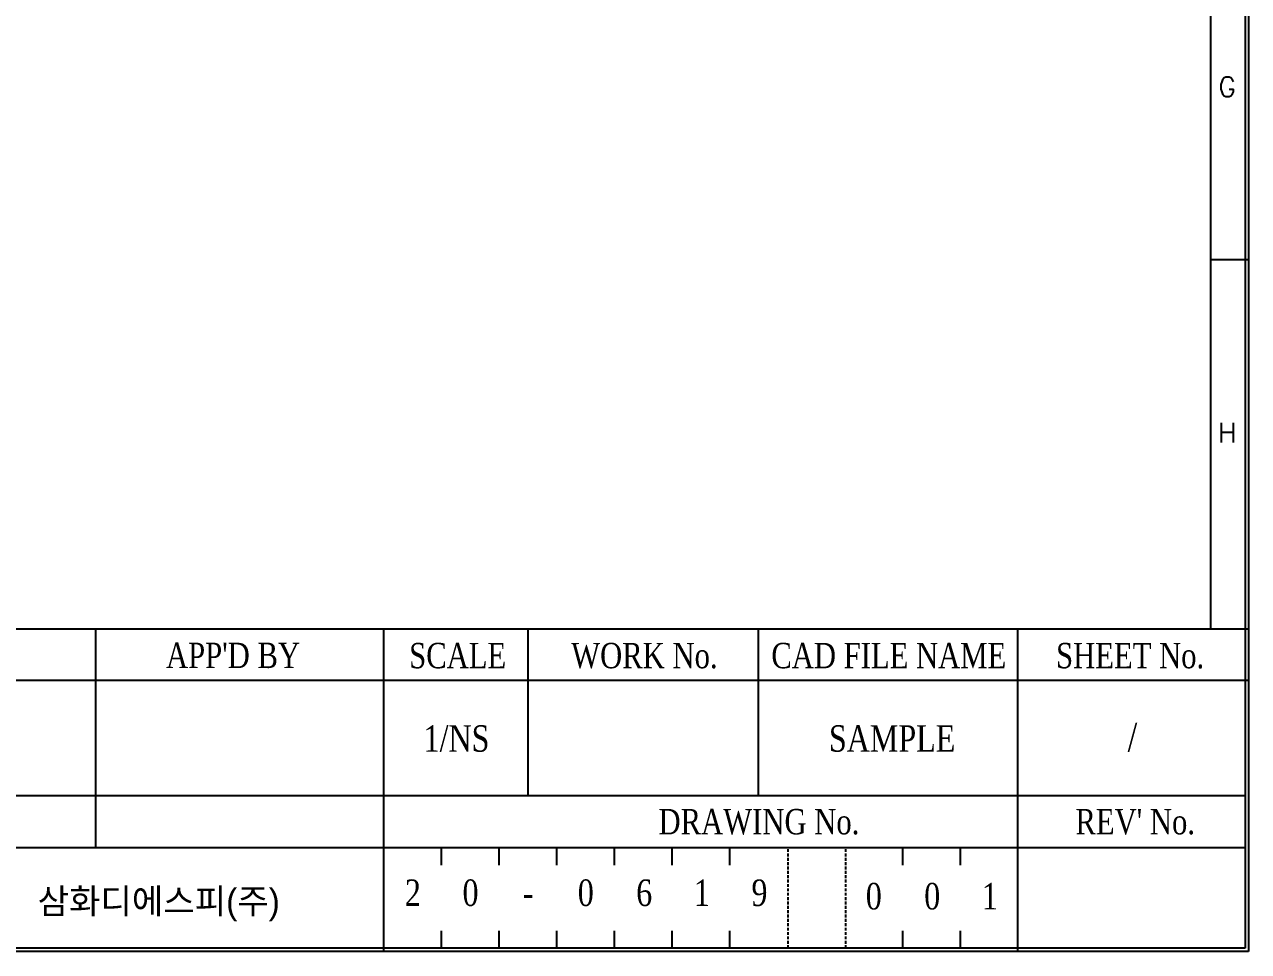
# Model space of a CAD drawing. Header units: millimetres. Extents: x 58 to 898, y 43 to 722.
# Drawn here: x 348.7 to 453.8, y 344.5 to 424.1 of the extents above; entities that cross this region are included whole.
import ezdxf
from ezdxf.enums import TextEntityAlignment as Align

# ---------------------------------------------------------------- set-up
doc = ezdxf.new("R2010")
doc.units = ezdxf.units.MM
doc.linetypes.add('HIDDEN', pattern=[0.375, 0.25, -0.125])
for name, color, linetype in [('20', 2, 'Continuous'), ('30', 3, 'Continuous'), ('40', 4, 'Continuous'), ('70', 7, 'Continuous'), ('ASHADE', 7, 'Continuous')]:
    doc.layers.add(name, color=color, linetype=linetype)
doc.styles.add('ghs', font='NGULIM.TTF')
doc.styles.add('SIMPLEX', font='SIMPLEX')
doc.styles.add('SS', font='batang.ttc', dxfattribs={"width": 0.8})

msp = doc.modelspace()

# ---------------------------------------------------------------- linework, layer by layer
at = {"layer": '20', "color": 7}
msp.add_line((450.561, 608.519), (450.561, 372.206), dxfattribs=at)
at = {"layer": '30', "color": 7}
msp.add_line((453.828, 403.886), (450.561, 403.886), dxfattribs=at)
at = {"layer": '40', "color": 7}
for p, q in [((354.828, 353.396), (354.828, 372.206)), ((379.578, 344.486), (379.578, 372.206)), ((391.953, 357.851), (391.953, 372.206)), ((411.753, 357.851), (411.753, 372.206)), ((434.028, 357.851), (434.028, 372.206)), ((453.828, 367.751), (305.328, 367.751)), ((453.63, 357.851), (305.328, 357.851)), ((434.028, 344.486), (434.028, 357.851)), ((453.63, 353.396), (305.328, 353.396)), ((384.528, 351.911), (384.528, 353.396)), ((389.478, 351.911), (389.478, 353.396)), ((394.428, 351.911), (394.428, 353.396)), ((399.378, 351.911), (399.378, 353.396)), ((404.328, 351.911), (404.328, 353.396)), ((409.293, 351.911), (409.293, 353.396)), ((424.128, 351.911), (424.128, 353.396)), ((429.078, 351.911), (429.078, 353.396)), ((384.528, 344.783), (384.528, 346.268)), ((389.478, 344.783), (389.478, 346.268)), ((394.428, 344.783), (394.428, 346.268)), ((399.378, 344.783), (399.378, 346.268)), ((404.328, 344.783), (404.328, 346.268)), ((409.293, 344.783), (409.293, 346.268)), ((424.128, 344.783), (424.128, 346.268)), ((429.078, 344.783), (429.078, 346.268))]:
    msp.add_line(p, q, dxfattribs=at)
at = {"layer": '40', "color": 7, "linetype": 'HIDDEN'}
for p, q in [((414.295, 344.783), (414.295, 353.396)), ((419.245, 344.783), (419.245, 353.396))]:
    msp.add_line(p, q, dxfattribs=at)
at = {"layer": '70', "color": 7}
msp.add_line((77.628, 372.206), (453.828, 372.206), dxfattribs=at)
for points in [[(453.828, 344.486), (77.628, 344.486), (77.628, 611.786), (453.828, 611.786)], [(453.531, 344.783), (77.925, 344.783), (77.925, 611.489), (453.531, 611.489)]]:
    msp.add_lwpolyline(points, close=True, dxfattribs=at)

# ---------------------------------------------------------------- texts
at = {"layer": '30', "color": 7, "style": 'SIMPLEX'}
for s, p in [('G', (451.996, 418.736)), ('H', (451.996, 389.036))]:
    msp.add_text(s, height=1.683, dxfattribs=at).set_placement(p, align=Align.MIDDLE)
at = {"layer": '40', "color": 7, "style": 'SS', "width": 0.8}
for s, height, p in [("APP'D BY", 2.178, (366.613, 368.825)), ('SCALE', 2.178, (385.908, 368.81)), ('WORK No.', 2.178, (401.942, 368.81)), ('CAD FILE NAME', 2.178, (422.932, 368.81)), ('SHEET No.', 2.178, (443.66, 368.81)), ('1/NS', 2.277, (385.807, 361.641)), ('SAMPLE', 2.277, (423.221, 361.641)), ('/', 2.475, (443.856, 361.641)), ('DRAWING No.', 2.178, (411.78, 354.548)), ("REV' No.", 2.178, (444.098, 354.548)), ('2', 2.277, (382.061, 348.396)), ('0', 2.277, (387.011, 348.396)), ('0', 2.277, (396.911, 348.396)), ('6', 2.277, (401.928, 348.396)), ('1', 2.277, (406.878, 348.396)), ('9', 2.277, (411.828, 348.396)), ('0', 2.277, (421.646, 348.099)), ('0', 2.277, (426.663, 348.099)), ('1', 2.277, (431.613, 348.099)), ('-', 2.277, (391.961, 348.396))]:
    msp.add_text(s, height=height, dxfattribs=at).set_placement(p, align=Align.CENTER)
at = {"layer": 'ASHADE', "ltscale": 2, "style": 'ghs'}
msp.add_text('삼화디에스피(주)', height=2.1504, dxfattribs=at).set_placement((349.832, 347.738))

doc.saveas('drawing.dxf')
